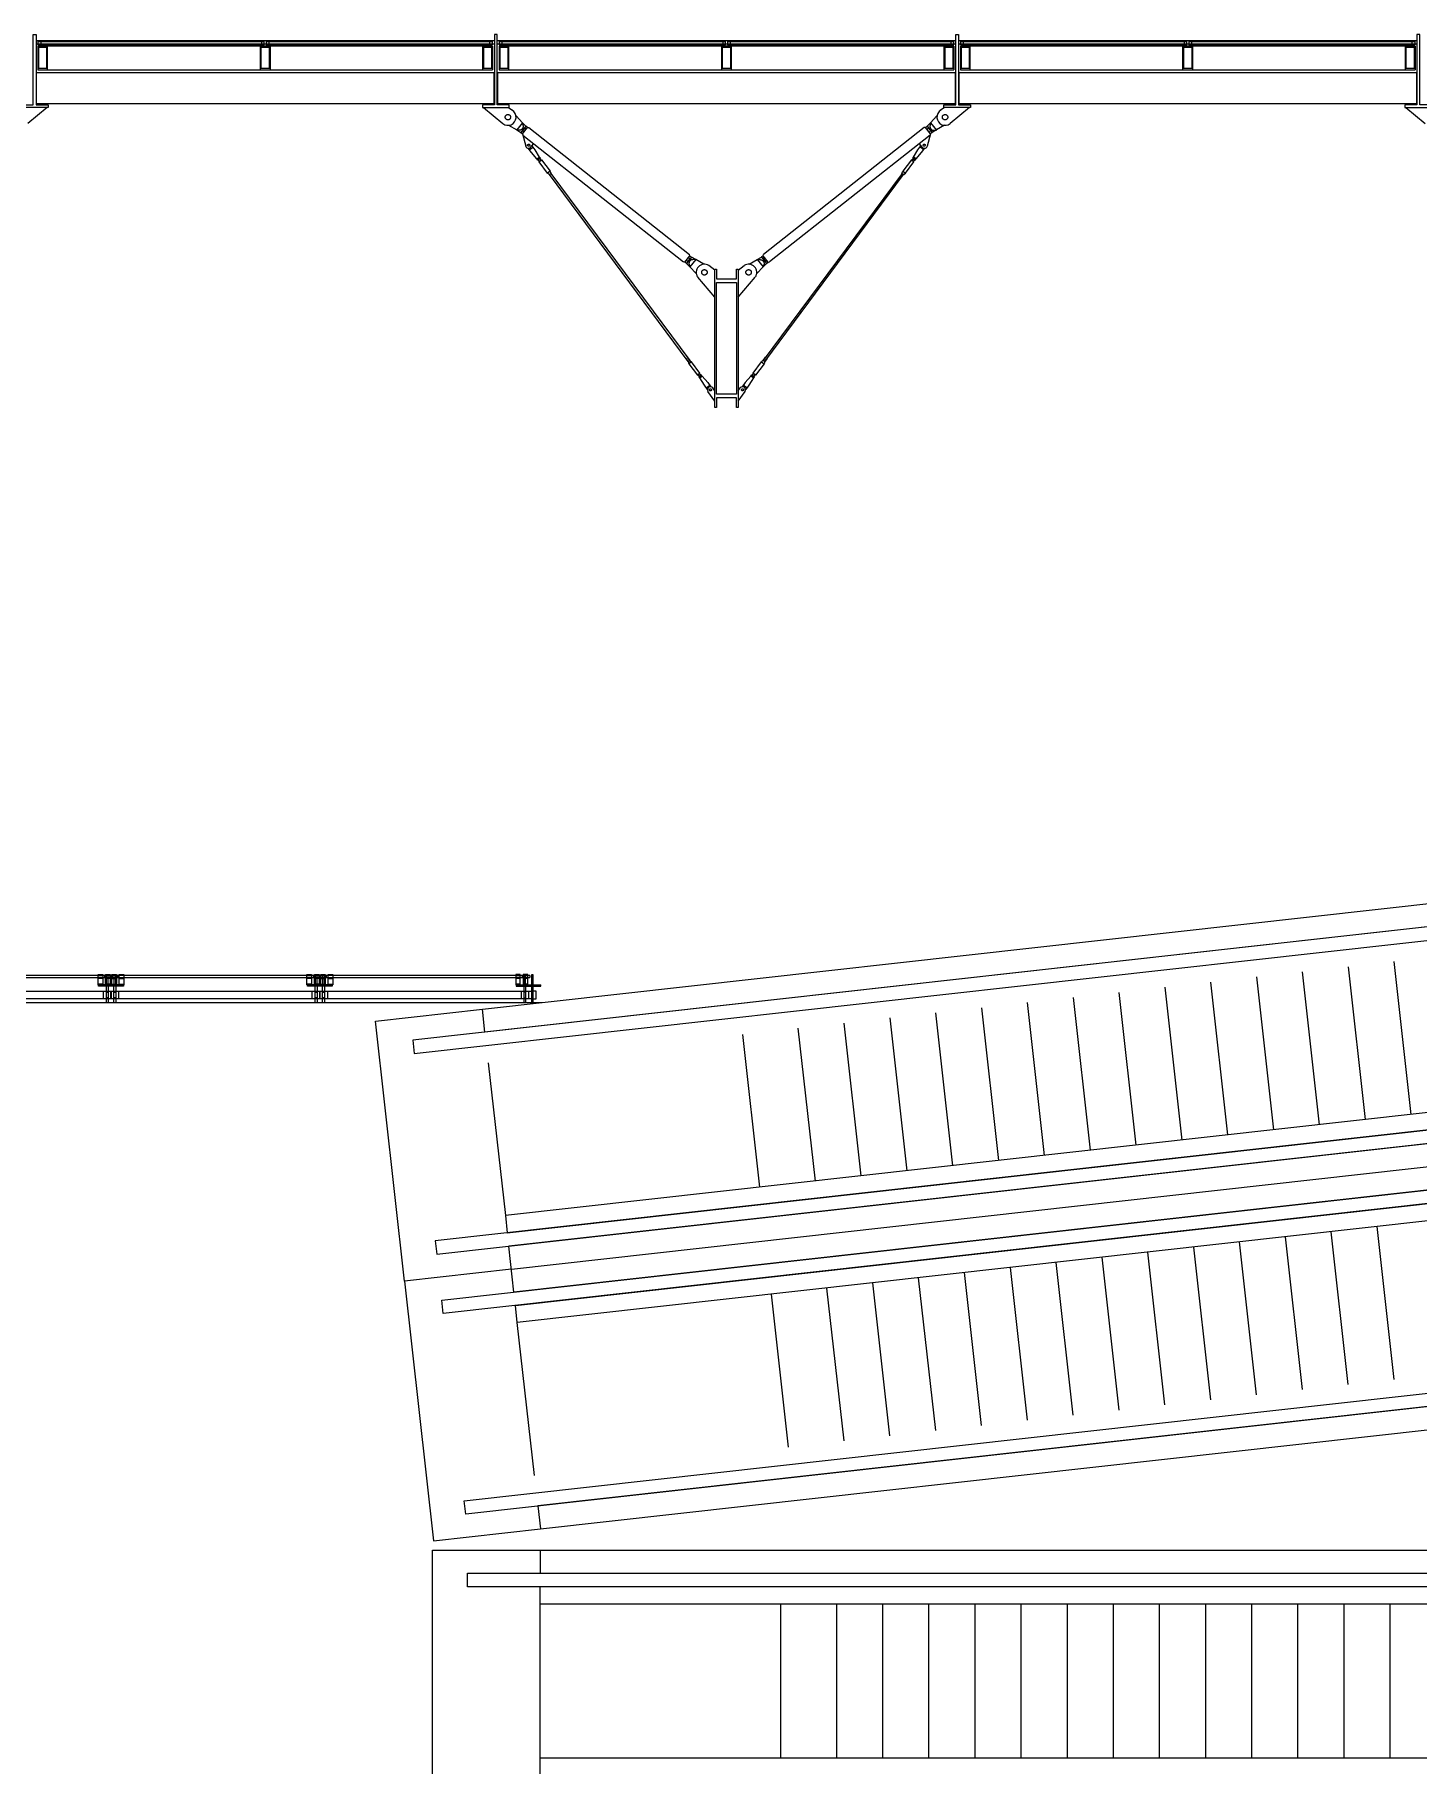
# Model space of a CAD drawing. Header units: inches. Extents: x -3410 to 5259, y -1080 to 3208.
# Drawn here: x -1977.8 to -1617.8, y 2753.6 to 3203.7 of the extents above; entities that cross this region are included whole.
import ezdxf

# ---------------------------------------------------------------- set-up
doc = ezdxf.new("R2010")
doc.units = ezdxf.units.IN
doc.header["$LTSCALE"] = 48
doc.header["$MEASUREMENT"] = 0
doc.layers.add('Venue-Walls and Doors', color=7, linetype='Continuous', lineweight=5)

msp = doc.modelspace()

# ---------------------------------------------------------------- linework, layer by layer
at = {"layer": 'Venue-Walls and Doors', "linetype": 'Continuous'}
for p, q in [((-1858.21, 3202.1), (-1977.46, 3202.1)), ((-1977.46, 3201.35), (-1858.21, 3201.35)), ((-1918.08, 3201.85), (-1976.96, 3201.85)), ((-1976.24, 3201.85), (-1976.24, 3201.35)), ((-1918.8, 3201.85), (-1918.8, 3201.35)), ((-1858.7, 3201.85), (-1917.58, 3201.85)), ((-1916.87, 3201.85), (-1916.87, 3201.35)), ((-1859.42, 3201.35), (-1859.42, 3201.85)), ((-1738.21, 3202.1), (-1857.46, 3202.1)), ((-1857.46, 3201.35), (-1738.21, 3201.35)), ((-1798.08, 3201.85), (-1856.96, 3201.85)), ((-1856.24, 3201.85), (-1856.24, 3201.35)), ((-1798.8, 3201.85), (-1798.8, 3201.35)), ((-1738.7, 3201.85), (-1797.58, 3201.85)), ((-1796.87, 3201.85), (-1796.87, 3201.35)), ((-1739.42, 3201.35), (-1739.42, 3201.85)), ((-1618.21, 3202.1), (-1737.46, 3202.1)), ((-1737.46, 3201.35), (-1618.21, 3201.35)), ((-1678.08, 3201.85), (-1736.96, 3201.85)), ((-1736.24, 3201.85), (-1736.24, 3201.35)), ((-1678.8, 3201.85), (-1678.8, 3201.35)), ((-1618.7, 3201.85), (-1677.58, 3201.85)), ((-1676.87, 3201.85), (-1676.87, 3201.35)), ((-1619.42, 3201.35), (-1619.42, 3201.85)), ((-1858.7, 3200.72), (-1976.96, 3200.72)), ((-1974.46, 3194.6), (-1974.46, 3200.72)), ((-1919.08, 3194.6), (-1919.08, 3200.72)), ((-1916.58, 3200.72), (-1916.58, 3194.6)), ((-1861.2, 3194.6), (-1861.2, 3200.72)), ((-1858.7, 3200.72), (-1858.7, 3194.6)), ((-1738.7, 3200.72), (-1856.96, 3200.72)), ((-1854.46, 3194.6), (-1854.46, 3200.72)), ((-1799.08, 3194.6), (-1799.08, 3200.72)), ((-1796.58, 3200.72), (-1796.58, 3194.6)), ((-1741.2, 3194.6), (-1741.2, 3200.72)), ((-1738.7, 3200.72), (-1738.7, 3194.6)), ((-1618.7, 3200.72), (-1736.96, 3200.72)), ((-1734.46, 3194.6), (-1734.46, 3200.72)), ((-1679.08, 3194.6), (-1679.08, 3200.72)), ((-1676.58, 3200.72), (-1676.58, 3194.6)), ((-1621.2, 3194.6), (-1621.2, 3200.72)), ((-1618.7, 3200.72), (-1618.7, 3194.6)), ((-1974.58, 3184.75), (-1979.63, 3180.62)), ((-1861.08, 3184.75), (-1856.04, 3180.62)), ((-1854.58, 3184.75), (-1853.45, 3184)), ((-1741.08, 3184.75), (-1742.21, 3184)), ((-1734.58, 3184.75), (-1739.63, 3180.62)), ((-1621.08, 3184.75), (-1616.04, 3180.62)), ((-1854.52, 3180.15), (-1852.42, 3178.94)), ((-1852.59, 3182.59), (-1850.93, 3180.83)), ((-1850.93, 3180.83), (-1852.43, 3178.93)), ((-1852.42, 3178.94), (-1851.34, 3178.32)), ((-1850.07, 3179.92), (-1851.34, 3178.32)), ((-1850.93, 3180.83), (-1850.07, 3179.92)), ((-1850.34, 3179.43), (-1850.93, 3178.69)), ((-1850.93, 3178.69), (-1850.57, 3178.41)), ((-1850.91, 3177.97), (-1849.64, 3179.58)), ((-1850.57, 3178.41), (-1849.98, 3179.15)), ((-1849.98, 3179.15), (-1850.34, 3179.43)), ((-1849.64, 3179.58), (-1850.07, 3179.92)), ((-1849.64, 3179.58), (-1849.24, 3179.55)), ((-1849.24, 3179.55), (-1807.49, 3146.59)), ((-1746.43, 3179.55), (-1788.17, 3146.59)), ((-1746.02, 3179.58), (-1746.43, 3179.55)), ((-1746.02, 3179.58), (-1745.59, 3179.92)), ((-1744.75, 3177.97), (-1746.02, 3179.58)), ((-1745.68, 3179.15), (-1745.32, 3179.43)), ((-1745.09, 3178.41), (-1745.68, 3179.15)), ((-1744.73, 3180.83), (-1745.59, 3179.92)), ((-1745.59, 3179.92), (-1744.32, 3178.32)), ((-1745.32, 3179.43), (-1744.74, 3178.69)), ((-1744.74, 3178.69), (-1745.09, 3178.41)), ((-1743.07, 3182.59), (-1744.73, 3180.83)), ((-1744.73, 3180.83), (-1743.23, 3178.93)), ((-1743.24, 3178.94), (-1744.32, 3178.32)), ((-1741.14, 3180.15), (-1743.24, 3178.94)), ((-1851.34, 3178.32), (-1850.91, 3177.97)), ((-1850.91, 3177.98), (-1850.79, 3177.59)), ((-1850.91, 3177.97), (-1850.04, 3174.72)), ((-1850.79, 3177.59), (-1809.03, 3144.62)), ((-1848.59, 3173.05), (-1849.45, 3174.21)), ((-1849.13, 3173.77), (-1848.17, 3174.48)), ((-1848.81, 3174.35), (-1848.03, 3175.31)), ((-1847.63, 3173.76), (-1848.42, 3174.82)), ((-1744.87, 3177.59), (-1786.63, 3144.62)), ((-1748.03, 3173.76), (-1747.24, 3174.82)), ((-1746.85, 3174.35), (-1747.63, 3175.31)), ((-1746.53, 3173.77), (-1747.49, 3174.48)), ((-1747.07, 3173.05), (-1746.21, 3174.21)), ((-1744.75, 3177.97), (-1745.62, 3174.72)), ((-1744.75, 3177.98), (-1744.87, 3177.59)), ((-1744.32, 3178.32), (-1744.75, 3177.97)), ((-1847.14, 3171.4), (-1848.59, 3173.05)), ((-1846.47, 3171.9), (-1847.63, 3173.76)), ((-1846.92, 3171.48), (-1846.44, 3171.47)), ((-1846.82, 3171.19), (-1846.36, 3171.53)), ((-1846.48, 3170.73), (-1846.82, 3171.19)), ((-1846.74, 3171.24), (-1846.61, 3171.71)), ((-1846.58, 3170.65), (-1845.92, 3171.15)), ((-1844.39, 3167.69), (-1846.58, 3170.65)), ((-1846.02, 3171.07), (-1846.48, 3170.73)), ((-1846.36, 3171.53), (-1846.02, 3171.07)), ((-1845.92, 3171.15), (-1843.72, 3168.19)), ((-1749.74, 3171.15), (-1751.94, 3168.19)), ((-1751.27, 3167.69), (-1749.08, 3170.65)), ((-1749.08, 3170.65), (-1749.74, 3171.15)), ((-1749.3, 3171.53), (-1749.64, 3171.07)), ((-1749.64, 3171.07), (-1749.18, 3170.73)), ((-1748.84, 3171.19), (-1749.3, 3171.53)), ((-1748.74, 3171.48), (-1749.22, 3171.47)), ((-1749.19, 3171.9), (-1748.03, 3173.76)), ((-1749.18, 3170.73), (-1748.84, 3171.19)), ((-1748.92, 3171.24), (-1749.05, 3171.71)), ((-1748.52, 3171.4), (-1747.07, 3173.05)), ((-1843.72, 3168.19), (-1844.39, 3167.69)), ((-1843.94, 3167.32), (-1844.39, 3167.69)), ((-1843.94, 3167.32), (-1843.48, 3167.66)), ((-1807.8, 3118.7), (-1843.91, 3167.34)), ((-1843.48, 3167.66), (-1843.72, 3168.19)), ((-1843.51, 3167.64), (-1807.4, 3119)), ((-1752.15, 3167.64), (-1788.26, 3119)), ((-1787.86, 3118.7), (-1751.75, 3167.34)), ((-1752.18, 3167.66), (-1751.94, 3168.19)), ((-1751.72, 3167.32), (-1752.18, 3167.66)), ((-1751.94, 3168.19), (-1751.27, 3167.69)), ((-1751.72, 3167.32), (-1751.27, 3167.69)), ((-1808.63, 3144.59), (-1809.04, 3144.62)), ((-1808.63, 3144.59), (-1807.37, 3146.2)), ((-1808.2, 3144.25), (-1808.63, 3144.59)), ((-1808.29, 3145.02), (-1807.71, 3145.76)), ((-1807.93, 3144.74), (-1808.29, 3145.02)), ((-1806.93, 3145.86), (-1808.2, 3144.25)), ((-1807.34, 3143.34), (-1808.2, 3144.25)), ((-1807.35, 3145.48), (-1807.93, 3144.74)), ((-1807.71, 3145.76), (-1807.35, 3145.48)), ((-1807.37, 3146.2), (-1807.49, 3146.59)), ((-1807.37, 3146.2), (-1806.93, 3145.86)), ((-1805.85, 3145.23), (-1807.35, 3143.33)), ((-1805.68, 3141.58), (-1807.34, 3143.34)), ((-1805.85, 3145.23), (-1806.93, 3145.86)), ((-1803.75, 3144.03), (-1805.85, 3145.23)), ((-1800.83, 3142.49), (-1802.46, 3143.71)), ((-1794.83, 3142.49), (-1793.21, 3143.71)), ((-1791.91, 3144.03), (-1789.81, 3145.23)), ((-1789.98, 3141.58), (-1788.32, 3143.34)), ((-1789.81, 3145.23), (-1788.73, 3145.86)), ((-1789.81, 3145.23), (-1788.31, 3143.33)), ((-1788.3, 3146.2), (-1788.73, 3145.86)), ((-1788.73, 3145.86), (-1787.46, 3144.25)), ((-1788.32, 3143.34), (-1787.46, 3144.25)), ((-1787.95, 3145.76), (-1788.31, 3145.48)), ((-1788.31, 3145.48), (-1787.73, 3144.74)), ((-1787.03, 3144.59), (-1788.3, 3146.2)), ((-1788.29, 3146.2), (-1788.17, 3146.59)), ((-1787.37, 3145.02), (-1787.95, 3145.76)), ((-1787.73, 3144.74), (-1787.37, 3145.02)), ((-1787.46, 3144.25), (-1787.03, 3144.59)), ((-1787.03, 3144.59), (-1786.63, 3144.62)), ((-1800.83, 3135.49), (-1805.33, 3140.7)), ((-1794.83, 3135.49), (-1790.33, 3140.7)), ((-1807.4, 3119), (-1808, 3119.81)), ((-1788.26, 3119), (-1787.66, 3119.81)), ((-1808.4, 3119.51), (-1807.8, 3118.7)), ((-1807.83, 3118.68), (-1807.37, 3119.02)), ((-1807.83, 3118.68), (-1807.59, 3118.15)), ((-1807.37, 3119.02), (-1806.92, 3118.64)), ((-1788.29, 3119.02), (-1788.74, 3118.64)), ((-1787.84, 3118.68), (-1788.29, 3119.02)), ((-1787.84, 3118.68), (-1788.07, 3118.15)), ((-1787.26, 3119.51), (-1787.86, 3118.7)), ((-1804.88, 3114.86), (-1804.39, 3114.85)), ((-1804.84, 3114.44), (-1803.68, 3112.58)), ((-1804.7, 3114.63), (-1804.57, 3115.09)), ((-1804.17, 3114.93), (-1802.72, 3113.29)), ((-1803.68, 3112.58), (-1802.82, 3111.42)), ((-1803.15, 3111.85), (-1802.19, 3112.57)), ((-1802.72, 3113.29), (-1801.87, 3112.14)), ((-1800.83, 3108.4), (-1802.72, 3110.94)), ((-1800.83, 3111.09), (-1801.42, 3111.87)), ((-1794.83, 3111.09), (-1794.24, 3111.87)), ((-1794.83, 3108.4), (-1792.94, 3110.94)), ((-1792.94, 3113.29), (-1793.79, 3112.14)), ((-1792.52, 3111.85), (-1793.47, 3112.57)), ((-1791.49, 3114.93), (-1792.94, 3113.29)), ((-1791.98, 3112.58), (-1792.84, 3111.42)), ((-1790.82, 3114.44), (-1791.98, 3112.58)), ((-1790.78, 3114.86), (-1791.27, 3114.85)), ((-1790.96, 3114.63), (-1791.09, 3115.09)), ((-1065.25, 2976.75), (-1854.47, 2888.61)), ((-1853.8, 2882.65), (-1064.58, 2970.79)), ((-1624.2, 2962.63), (-1619.76, 2922.87)), ((-1849.03, 2959.02), (-2012.57, 2959.02)), ((-2012.57, 2958.52), (-1849.03, 2958.52)), ((-1960.11, 2959.08), (-1961.3, 2959.08)), ((-1960.11, 2958.46), (-1961.3, 2958.46)), ((-1960.11, 2958.27), (-1961.3, 2958.27)), ((-1959.61, 2959.02), (-1959.61, 2958.52)), ((-1958.17, 2959.08), (-1959.36, 2959.08)), ((-1958.17, 2958.46), (-1959.36, 2958.46)), ((-1958.17, 2958.27), (-1959.36, 2958.27)), ((-1959.11, 2956.58), (-1959.11, 2959.21)), ((-1959.11, 2959.21), (-1958.74, 2959.21)), ((-1958.74, 2959.21), (-1958.74, 2956.58)), ((-1958.24, 2959.02), (-1958.24, 2958.52)), ((-1957.74, 2959.08), (-1956.55, 2959.08)), ((-1957.74, 2958.46), (-1956.55, 2958.46)), ((-1957.74, 2958.27), (-1956.55, 2958.27)), ((-1957.67, 2959.02), (-1957.67, 2958.52)), ((-1957.17, 2956.58), (-1957.17, 2959.21)), ((-1957.17, 2959.21), (-1956.8, 2959.21)), ((-1956.8, 2959.21), (-1956.8, 2956.58)), ((-1956.3, 2959.02), (-1956.3, 2958.52)), ((-1955.8, 2959.08), (-1954.61, 2959.08)), ((-1955.8, 2958.46), (-1954.61, 2958.46)), ((-1955.8, 2958.27), (-1954.61, 2958.27)), ((-1905.78, 2959.08), (-1906.97, 2959.08)), ((-1905.78, 2958.46), (-1906.97, 2958.46)), ((-1905.78, 2958.27), (-1906.97, 2958.27)), ((-1905.28, 2959.02), (-1905.28, 2958.52)), ((-1903.84, 2959.08), (-1905.02, 2959.08)), ((-1903.84, 2958.46), (-1905.02, 2958.46)), ((-1903.84, 2958.27), (-1905.02, 2958.27)), ((-1904.78, 2956.58), (-1904.78, 2959.21)), ((-1904.78, 2959.21), (-1904.4, 2959.21)), ((-1904.4, 2959.21), (-1904.4, 2956.58)), ((-1903.9, 2959.02), (-1903.9, 2958.52)), ((-1903.4, 2959.08), (-1902.22, 2959.08)), ((-1903.4, 2958.46), (-1902.22, 2958.46)), ((-1903.4, 2958.27), (-1902.22, 2958.27)), ((-1903.34, 2959.02), (-1903.34, 2958.52)), ((-1902.84, 2956.58), (-1902.84, 2959.21)), ((-1902.84, 2959.21), (-1902.46, 2959.21)), ((-1902.46, 2959.21), (-1902.46, 2956.58)), ((-1901.96, 2959.02), (-1901.96, 2958.52)), ((-1901.46, 2959.08), (-1900.27, 2959.08)), ((-1901.46, 2958.46), (-1900.27, 2958.46)), ((-1901.46, 2958.27), (-1900.27, 2958.27)), ((-1851.47, 2959.08), (-1852.66, 2959.08)), ((-1851.47, 2958.46), (-1852.66, 2958.46)), ((-1851.47, 2958.27), (-1852.66, 2958.27)), ((-1850.97, 2959.02), (-1850.97, 2958.52)), ((-1849.53, 2959.08), (-1850.72, 2959.08)), ((-1849.53, 2958.46), (-1850.72, 2958.46)), ((-1849.53, 2958.27), (-1850.72, 2958.27)), ((-1850.47, 2959.21), (-1850.47, 2956.58)), ((-1850.1, 2959.21), (-1850.47, 2959.21)), ((-1850.1, 2956.58), (-1850.1, 2959.21)), ((-1849.03, 2959.02), (-1849.03, 2958.52)), ((-1848.53, 2959.21), (-1848.53, 2956.58)), ((-1848.16, 2959.21), (-1848.53, 2959.21)), ((-1848.16, 2956.58), (-1848.16, 2959.21)), ((-1659.98, 2958.63), (-1655.54, 2918.88)), ((-1648.05, 2959.96), (-1643.61, 2920.21)), ((-1636.12, 2961.29), (-1631.68, 2921.54)), ((-2013.01, 2954.96), (-1848.59, 2954.96)), ((-1960.11, 2956.77), (-1961.3, 2956.77)), ((-1961.17, 2956.21), (-1961.17, 2956.58)), ((-1954.73, 2956.21), (-1961.17, 2956.21)), ((-1959.92, 2952.96), (-1959.92, 2954.96)), ((-1958.17, 2956.77), (-1959.36, 2956.77)), ((-1959.23, 2956.21), (-1959.23, 2956.58)), ((-1959.17, 2951.96), (-1959.17, 2956.21)), ((-1959.17, 2954.71), (-1958.67, 2954.71)), ((-1958.67, 2956.21), (-1958.67, 2951.96)), ((-1957.98, 2952.96), (-1957.98, 2954.96)), ((-1957.92, 2954.96), (-1957.92, 2952.96)), ((-1957.74, 2956.77), (-1956.55, 2956.77)), ((-1957.23, 2951.96), (-1957.23, 2956.21)), ((-1957.23, 2954.71), (-1956.73, 2954.71)), ((-1956.73, 2956.21), (-1956.73, 2951.96)), ((-1956.67, 2956.58), (-1956.67, 2956.21)), ((-1955.98, 2954.96), (-1955.98, 2952.96)), ((-1955.8, 2956.77), (-1954.61, 2956.77)), ((-1954.73, 2956.58), (-1954.73, 2956.21)), ((-1905.78, 2956.77), (-1906.97, 2956.77)), ((-1906.84, 2956.21), (-1906.84, 2956.58)), ((-1900.4, 2956.21), (-1906.84, 2956.21)), ((-1905.59, 2952.96), (-1905.59, 2954.96)), ((-1903.84, 2956.77), (-1905.02, 2956.77)), ((-1904.9, 2956.21), (-1904.9, 2956.58)), ((-1904.84, 2951.96), (-1904.84, 2956.21)), ((-1904.84, 2954.71), (-1904.34, 2954.71)), ((-1904.34, 2956.21), (-1904.34, 2951.96)), ((-1903.65, 2952.96), (-1903.65, 2954.96)), ((-1903.59, 2954.96), (-1903.59, 2952.96)), ((-1903.4, 2956.77), (-1902.22, 2956.77)), ((-1902.9, 2951.96), (-1902.9, 2956.21)), ((-1902.9, 2954.71), (-1902.4, 2954.71)), ((-1902.4, 2956.21), (-1902.4, 2951.96)), ((-1902.34, 2956.58), (-1902.34, 2956.21)), ((-1901.65, 2954.96), (-1901.65, 2952.96)), ((-1901.46, 2956.77), (-1900.27, 2956.77)), ((-1900.4, 2956.58), (-1900.4, 2956.21)), ((-1851.47, 2956.77), (-1852.66, 2956.77)), ((-1852.54, 2956.58), (-1852.54, 2956.21)), ((-1852.54, 2956.21), (-1846.09, 2956.21)), ((-1851.29, 2954.96), (-1851.29, 2952.96)), ((-1849.53, 2956.77), (-1850.72, 2956.77)), ((-1850.59, 2956.58), (-1850.59, 2956.21)), ((-1850.54, 2956.21), (-1850.54, 2951.96)), ((-1850.04, 2954.71), (-1850.54, 2954.71)), ((-1850.04, 2951.96), (-1850.04, 2956.21)), ((-1849.34, 2954.96), (-1849.34, 2952.96)), ((-1849.29, 2952.96), (-1849.29, 2954.96)), ((-1848.59, 2956.21), (-1848.59, 2951.96)), ((-1848.09, 2954.71), (-1848.59, 2954.71)), ((-1848.09, 2951.96), (-1848.09, 2956.21)), ((-1847.34, 2954.96), (-1848.09, 2954.96)), ((-1848.04, 2956.21), (-1848.04, 2956.58)), ((-1847.34, 2952.96), (-1847.34, 2954.96)), ((-1846.09, 2956.21), (-1846.09, 2956.58)), ((-1707.68, 2953.3), (-1703.24, 2913.55)), ((-1695.75, 2954.63), (-1691.31, 2914.88)), ((-1683.83, 2955.97), (-1679.39, 2916.21)), ((-1671.9, 2957.3), (-1667.46, 2917.54)), ((-2013.83, 2951.96), (-1845.83, 2951.96)), ((-1848.59, 2952.96), (-2013.01, 2952.96)), ((-1958.67, 2953.21), (-1959.17, 2953.21)), ((-1956.73, 2953.21), (-1957.23, 2953.21)), ((-1904.34, 2953.21), (-1904.84, 2953.21)), ((-1902.4, 2953.21), (-1902.9, 2953.21)), ((-1850.54, 2953.21), (-1850.04, 2953.21)), ((-1848.59, 2953.21), (-1848.09, 2953.21)), ((-1848.09, 2952.96), (-1847.34, 2952.96)), ((-1743.46, 2949.31), (-1739.02, 2909.55)), ((-1731.53, 2950.64), (-1727.09, 2910.89)), ((-1719.61, 2951.97), (-1715.17, 2912.22)), ((-1779.23, 2945.31), (-1774.8, 2905.56)), ((-1767.31, 2946.64), (-1762.87, 2906.89)), ((-1755.38, 2947.97), (-1750.94, 2908.22)), ((-1793.71, 2943.69), (-1789.27, 2903.94)), ((-1859.8, 2936.31), (-1855.36, 2896.56)), ((-1647.99, 2851.3), (-1652.43, 2891.05)), ((-1636.06, 2852.63), (-1640.5, 2892.38)), ((-1624.14, 2853.96), (-1628.58, 2893.71)), ((-1695.69, 2845.97), (-1700.13, 2885.72)), ((-1683.77, 2847.3), (-1688.21, 2887.05)), ((-1671.84, 2848.63), (-1676.28, 2888.39)), ((-1659.91, 2849.96), (-1664.35, 2889.72)), ((-1731.47, 2841.97), (-1735.91, 2881.73)), ((-1719.54, 2843.31), (-1723.98, 2883.06)), ((-1707.62, 2844.64), (-1712.06, 2884.39)), ((-1767.25, 2837.98), (-1771.69, 2877.73)), ((-1755.32, 2839.31), (-1759.76, 2879.06)), ((-1743.4, 2840.64), (-1747.84, 2880.39)), ((-1781.72, 2836.36), (-1786.16, 2876.11)), ((-1847.81, 2828.98), (-1852.25, 2868.73)), ((-1874.31, 2809.54), (-1252.81, 2809.54)), ((-1846.31, 2809.54), (-1846.31, 2803.54)), ((-1846.31, 2751.04), (-1846.31, 2800.04)), ((-1846.31, 2795.54), (-1280.81, 2795.54)), ((-1783.81, 2795.54), (-1783.81, 2755.54)), ((-1769.24, 2795.54), (-1769.24, 2755.54)), ((-1757.24, 2795.54), (-1757.24, 2755.54)), ((-1745.24, 2795.54), (-1745.24, 2755.54)), ((-1733.24, 2795.54), (-1733.24, 2755.54)), ((-1721.24, 2795.54), (-1721.24, 2755.54)), ((-1709.24, 2795.54), (-1709.24, 2755.54)), ((-1697.24, 2795.54), (-1697.24, 2755.54)), ((-1685.24, 2795.54), (-1685.24, 2755.54)), ((-1673.24, 2795.54), (-1673.24, 2755.54)), ((-1661.24, 2795.54), (-1661.24, 2755.54)), ((-1649.24, 2795.54), (-1649.24, 2755.54)), ((-1637.24, 2795.54), (-1637.24, 2755.54)), ((-1625.24, 2795.54), (-1625.24, 2755.54)), ((-1846.31, 2755.54), (-1280.81, 2755.54))]:
    msp.add_line(p, q, dxfattribs=at)
at = {"layer": 'Venue-Walls and Doors', "linetype": 'Continuous', "flags": 128}
for points in [[(-1977.46, 3185.5), (-1974.33, 3185.5), (-1974.33, 3184.75), (-1981.33, 3184.75), (-1981.33, 3185.5), (-1978.21, 3185.5), (-1978.21, 3203.75), (-1977.46, 3203.75)], [(-1858.21, 3185.5), (-1861.33, 3185.5), (-1861.33, 3184.75), (-1854.33, 3184.75), (-1854.33, 3185.5), (-1857.46, 3185.5), (-1857.46, 3203.75), (-1858.21, 3203.75)], [(-1737.46, 3185.5), (-1734.33, 3185.5), (-1734.33, 3184.75), (-1741.33, 3184.75), (-1741.33, 3185.5), (-1738.21, 3185.5), (-1738.21, 3203.75), (-1737.46, 3203.75)], [(-1618.21, 3185.5), (-1621.33, 3185.5), (-1621.33, 3184.75), (-1614.33, 3184.75), (-1614.33, 3185.5), (-1617.46, 3185.5), (-1617.46, 3203.75), (-1618.21, 3203.75)], [(-1976.82, 3200.41), (-1976.82, 3195.03), (-1974.65, 3195.03), (-1974.65, 3200.41)], [(-1918.95, 3200.41), (-1918.95, 3195.03), (-1916.72, 3195.03), (-1916.72, 3200.41)], [(-1861.07, 3200.41), (-1861.07, 3195.03), (-1858.84, 3195.03), (-1858.84, 3200.41)], [(-1856.82, 3200.41), (-1856.82, 3195.03), (-1854.65, 3195.03), (-1854.65, 3200.41)], [(-1798.95, 3200.41), (-1798.95, 3195.03), (-1796.72, 3195.03), (-1796.72, 3200.41)], [(-1741.07, 3200.41), (-1741.07, 3195.03), (-1738.84, 3195.03), (-1738.84, 3200.41)], [(-1736.82, 3200.41), (-1736.82, 3195.03), (-1734.65, 3195.03), (-1734.65, 3200.41)], [(-1678.95, 3200.41), (-1678.95, 3195.03), (-1676.72, 3195.03), (-1676.72, 3200.41)], [(-1621.07, 3200.41), (-1621.07, 3195.03), (-1618.84, 3195.03), (-1618.84, 3200.41)], [(-1858.33, 3193.87), (-1858.33, 3185.75), (-1977.33, 3185.75), (-1977.33, 3193.87)], [(-1738.33, 3193.87), (-1738.33, 3185.75), (-1857.33, 3185.75), (-1857.33, 3193.87)], [(-1618.33, 3193.87), (-1618.33, 3185.75), (-1737.33, 3185.75), (-1737.33, 3193.87)], [(-1853.98, 3182.27), (-1853.99, 3182.2), (-1854, 3182.13), (-1854.01, 3182.06), (-1854.04, 3182), (-1854.07, 3181.93), (-1854.1, 3181.87), (-1854.14, 3181.82), (-1854.19, 3181.77), (-1854.24, 3181.72), (-1854.3, 3181.68), (-1854.36, 3181.64), (-1854.42, 3181.61), (-1854.48, 3181.59), (-1854.55, 3181.57), (-1854.62, 3181.56), (-1854.69, 3181.56), (-1854.76, 3181.56), (-1854.83, 3181.57), (-1854.9, 3181.59), (-1854.96, 3181.61), (-1855.02, 3181.64), (-1855.08, 3181.68), (-1855.14, 3181.72), (-1855.19, 3181.77), (-1855.24, 3181.82), (-1855.28, 3181.87), (-1855.31, 3181.93), (-1855.34, 3182), (-1855.37, 3182.06), (-1855.38, 3182.13), (-1855.39, 3182.2), (-1855.4, 3182.27), (-1855.39, 3182.34), (-1855.38, 3182.41), (-1855.37, 3182.47), (-1855.34, 3182.54), (-1855.31, 3182.6), (-1855.28, 3182.66), (-1855.24, 3182.72), (-1855.19, 3182.77), (-1855.14, 3182.81), (-1855.08, 3182.86), (-1855.02, 3182.89), (-1854.96, 3182.92), (-1854.9, 3182.94), (-1854.83, 3182.96), (-1854.76, 3182.97), (-1854.69, 3182.98), (-1854.62, 3182.97), (-1854.55, 3182.96), (-1854.48, 3182.94), (-1854.42, 3182.92), (-1854.36, 3182.89), (-1854.3, 3182.86), (-1854.24, 3182.81), (-1854.19, 3182.77), (-1854.14, 3182.72), (-1854.1, 3182.66), (-1854.07, 3182.6), (-1854.04, 3182.54), (-1854.01, 3182.47), (-1854, 3182.41), (-1853.99, 3182.34)], [(-1740.26, 3182.27), (-1740.27, 3182.2), (-1740.28, 3182.13), (-1740.29, 3182.06), (-1740.32, 3182), (-1740.35, 3181.93), (-1740.38, 3181.87), (-1740.42, 3181.82), (-1740.47, 3181.77), (-1740.52, 3181.72), (-1740.58, 3181.68), (-1740.64, 3181.64), (-1740.7, 3181.61), (-1740.77, 3181.59), (-1740.83, 3181.57), (-1740.9, 3181.56), (-1740.97, 3181.56), (-1741.04, 3181.56), (-1741.11, 3181.57), (-1741.18, 3181.59), (-1741.24, 3181.61), (-1741.3, 3181.64), (-1741.36, 3181.68), (-1741.42, 3181.72), (-1741.47, 3181.77), (-1741.52, 3181.82), (-1741.56, 3181.87), (-1741.6, 3181.93), (-1741.62, 3182), (-1741.65, 3182.06), (-1741.67, 3182.13), (-1741.68, 3182.2), (-1741.68, 3182.27), (-1741.68, 3182.34), (-1741.67, 3182.41), (-1741.65, 3182.47), (-1741.62, 3182.54), (-1741.6, 3182.6), (-1741.56, 3182.66), (-1741.52, 3182.72), (-1741.47, 3182.77), (-1741.42, 3182.81), (-1741.36, 3182.86), (-1741.3, 3182.89), (-1741.24, 3182.92), (-1741.18, 3182.94), (-1741.11, 3182.96), (-1741.04, 3182.97), (-1740.97, 3182.98), (-1740.9, 3182.97), (-1740.83, 3182.96), (-1740.77, 3182.94), (-1740.7, 3182.92), (-1740.64, 3182.89), (-1740.58, 3182.86), (-1740.52, 3182.81), (-1740.47, 3182.77), (-1740.42, 3182.72), (-1740.38, 3182.66), (-1740.35, 3182.6), (-1740.32, 3182.54), (-1740.29, 3182.47), (-1740.28, 3182.41), (-1740.27, 3182.34)], [(-1849.02, 3174.99), (-1849.02, 3174.96), (-1849.02, 3174.94), (-1849.03, 3174.91), (-1849.04, 3174.89), (-1849.05, 3174.86), (-1849.07, 3174.84), (-1849.08, 3174.82), (-1849.1, 3174.8), (-1849.12, 3174.78), (-1849.14, 3174.77), (-1849.16, 3174.75), (-1849.19, 3174.74), (-1849.21, 3174.73), (-1849.24, 3174.72), (-1849.26, 3174.72), (-1849.29, 3174.72), (-1849.32, 3174.72), (-1849.34, 3174.72), (-1849.37, 3174.73), (-1849.39, 3174.74), (-1849.42, 3174.75), (-1849.44, 3174.77), (-1849.46, 3174.78), (-1849.48, 3174.8), (-1849.5, 3174.82), (-1849.52, 3174.84), (-1849.53, 3174.86), (-1849.54, 3174.89), (-1849.55, 3174.91), (-1849.56, 3174.94), (-1849.56, 3174.96), (-1849.56, 3174.99), (-1849.56, 3175.02), (-1849.56, 3175.04), (-1849.55, 3175.07), (-1849.54, 3175.09), (-1849.53, 3175.12), (-1849.52, 3175.14), (-1849.5, 3175.16), (-1849.48, 3175.18), (-1849.46, 3175.2), (-1849.44, 3175.22), (-1849.42, 3175.23), (-1849.39, 3175.24), (-1849.37, 3175.25), (-1849.34, 3175.26), (-1849.32, 3175.26), (-1849.29, 3175.26), (-1849.26, 3175.26), (-1849.24, 3175.26), (-1849.21, 3175.25), (-1849.19, 3175.24), (-1849.16, 3175.23), (-1849.14, 3175.22), (-1849.12, 3175.2), (-1849.1, 3175.18), (-1849.08, 3175.16), (-1849.07, 3175.14), (-1849.05, 3175.12), (-1849.04, 3175.09), (-1849.03, 3175.07), (-1849.02, 3175.04), (-1849.02, 3175.02)], [(-1746.1, 3174.99), (-1746.1, 3174.96), (-1746.11, 3174.94), (-1746.11, 3174.91), (-1746.12, 3174.89), (-1746.13, 3174.86), (-1746.15, 3174.84), (-1746.16, 3174.82), (-1746.18, 3174.8), (-1746.2, 3174.78), (-1746.22, 3174.77), (-1746.24, 3174.75), (-1746.27, 3174.74), (-1746.29, 3174.73), (-1746.32, 3174.73), (-1746.34, 3174.72), (-1746.37, 3174.72), (-1746.4, 3174.72), (-1746.42, 3174.73), (-1746.45, 3174.73), (-1746.47, 3174.74), (-1746.5, 3174.75), (-1746.52, 3174.77), (-1746.54, 3174.78), (-1746.56, 3174.8), (-1746.58, 3174.82), (-1746.6, 3174.84), (-1746.61, 3174.86), (-1746.62, 3174.89), (-1746.63, 3174.91), (-1746.64, 3174.94), (-1746.64, 3174.96), (-1746.64, 3174.99), (-1746.64, 3175.02), (-1746.64, 3175.04), (-1746.63, 3175.07), (-1746.62, 3175.09), (-1746.61, 3175.12), (-1746.6, 3175.14), (-1746.58, 3175.16), (-1746.56, 3175.18), (-1746.54, 3175.2), (-1746.52, 3175.21), (-1746.5, 3175.23), (-1746.47, 3175.24), (-1746.45, 3175.25), (-1746.42, 3175.26), (-1746.4, 3175.26), (-1746.37, 3175.26), (-1746.34, 3175.26), (-1746.32, 3175.26), (-1746.29, 3175.25), (-1746.27, 3175.24), (-1746.24, 3175.23), (-1746.22, 3175.21), (-1746.2, 3175.2), (-1746.18, 3175.18), (-1746.16, 3175.16), (-1746.15, 3175.14), (-1746.13, 3175.12), (-1746.12, 3175.09), (-1746.11, 3175.07), (-1746.11, 3175.04), (-1746.1, 3175.02)], [(-1802.87, 3141.91), (-1802.87, 3141.84), (-1802.88, 3141.77), (-1802.9, 3141.7), (-1802.92, 3141.64), (-1802.95, 3141.57), (-1802.99, 3141.51), (-1803.03, 3141.46), (-1803.08, 3141.41), (-1803.13, 3141.36), (-1803.18, 3141.32), (-1803.24, 3141.28), (-1803.31, 3141.25), (-1803.37, 3141.23), (-1803.44, 3141.21), (-1803.51, 3141.2), (-1803.58, 3141.2), (-1803.65, 3141.2), (-1803.72, 3141.21), (-1803.78, 3141.23), (-1803.85, 3141.25), (-1803.91, 3141.28), (-1803.97, 3141.32), (-1804.03, 3141.36), (-1804.08, 3141.41), (-1804.13, 3141.46), (-1804.17, 3141.51), (-1804.2, 3141.57), (-1804.23, 3141.64), (-1804.26, 3141.7), (-1804.27, 3141.77), (-1804.28, 3141.84), (-1804.29, 3141.91), (-1804.28, 3141.98), (-1804.27, 3142.04), (-1804.26, 3142.11), (-1804.23, 3142.18), (-1804.2, 3142.24), (-1804.17, 3142.3), (-1804.13, 3142.36), (-1804.08, 3142.41), (-1804.03, 3142.45), (-1803.97, 3142.5), (-1803.91, 3142.53), (-1803.85, 3142.56), (-1803.78, 3142.58), (-1803.72, 3142.6), (-1803.65, 3142.61), (-1803.58, 3142.62), (-1803.51, 3142.61), (-1803.44, 3142.6), (-1803.37, 3142.58), (-1803.31, 3142.56), (-1803.24, 3142.53), (-1803.18, 3142.5), (-1803.13, 3142.45), (-1803.08, 3142.41), (-1803.03, 3142.36), (-1802.99, 3142.3), (-1802.95, 3142.24), (-1802.92, 3142.18), (-1802.9, 3142.11), (-1802.88, 3142.04), (-1802.87, 3141.98)], [(-1795.21, 3142.75), (-1794.83, 3142.75), (-1794.83, 3106.75), (-1795.21, 3106.75), (-1795.21, 3109.25), (-1800.46, 3109.25), (-1800.46, 3106.75), (-1800.83, 3106.75), (-1800.83, 3142.75), (-1800.46, 3142.75), (-1800.46, 3140.25), (-1795.21, 3140.25)], [(-1791.37, 3141.91), (-1791.38, 3141.84), (-1791.39, 3141.77), (-1791.4, 3141.7), (-1791.43, 3141.64), (-1791.46, 3141.57), (-1791.49, 3141.51), (-1791.53, 3141.46), (-1791.58, 3141.41), (-1791.63, 3141.36), (-1791.69, 3141.32), (-1791.75, 3141.28), (-1791.81, 3141.25), (-1791.88, 3141.23), (-1791.94, 3141.21), (-1792.01, 3141.2), (-1792.08, 3141.2), (-1792.15, 3141.2), (-1792.22, 3141.21), (-1792.29, 3141.23), (-1792.35, 3141.25), (-1792.42, 3141.28), (-1792.48, 3141.32), (-1792.53, 3141.36), (-1792.58, 3141.41), (-1792.63, 3141.46), (-1792.67, 3141.51), (-1792.71, 3141.57), (-1792.74, 3141.64), (-1792.76, 3141.7), (-1792.78, 3141.77), (-1792.79, 3141.84), (-1792.79, 3141.91), (-1792.79, 3141.98), (-1792.78, 3142.04), (-1792.76, 3142.11), (-1792.74, 3142.18), (-1792.71, 3142.24), (-1792.67, 3142.3), (-1792.63, 3142.36), (-1792.58, 3142.41), (-1792.53, 3142.45), (-1792.48, 3142.5), (-1792.42, 3142.53), (-1792.35, 3142.56), (-1792.29, 3142.58), (-1792.22, 3142.6), (-1792.15, 3142.61), (-1792.08, 3142.62), (-1792.01, 3142.61), (-1791.94, 3142.6), (-1791.88, 3142.58), (-1791.81, 3142.56), (-1791.75, 3142.53), (-1791.69, 3142.5), (-1791.63, 3142.45), (-1791.58, 3142.41), (-1791.53, 3142.36), (-1791.49, 3142.3), (-1791.46, 3142.24), (-1791.43, 3142.18), (-1791.4, 3142.11), (-1791.39, 3142.04), (-1791.38, 3141.98)], [(-1801.75, 3111.34), (-1801.75, 3111.32), (-1801.76, 3111.29), (-1801.76, 3111.27), (-1801.77, 3111.24), (-1801.78, 3111.22), (-1801.8, 3111.19), (-1801.81, 3111.17), (-1801.83, 3111.15), (-1801.85, 3111.13), (-1801.87, 3111.12), (-1801.89, 3111.11), (-1801.92, 3111.09), (-1801.94, 3111.09), (-1801.97, 3111.08), (-1802, 3111.07), (-1802.02, 3111.07), (-1802.05, 3111.07), (-1802.08, 3111.08), (-1802.1, 3111.09), (-1802.13, 3111.09), (-1802.15, 3111.11), (-1802.17, 3111.12), (-1802.19, 3111.13), (-1802.21, 3111.15), (-1802.23, 3111.17), (-1802.25, 3111.19), (-1802.26, 3111.22), (-1802.27, 3111.24), (-1802.28, 3111.27), (-1802.29, 3111.29), (-1802.29, 3111.32), (-1802.29, 3111.34), (-1802.29, 3111.37), (-1802.29, 3111.4), (-1802.28, 3111.42), (-1802.27, 3111.45), (-1802.26, 3111.47), (-1802.25, 3111.49), (-1802.23, 3111.52), (-1802.21, 3111.54), (-1802.19, 3111.55), (-1802.17, 3111.57), (-1802.15, 3111.58), (-1802.13, 3111.59), (-1802.1, 3111.6), (-1802.08, 3111.61), (-1802.05, 3111.61), (-1802.02, 3111.62), (-1802, 3111.61), (-1801.97, 3111.61), (-1801.94, 3111.6), (-1801.92, 3111.59), (-1801.89, 3111.58), (-1801.87, 3111.57), (-1801.85, 3111.55), (-1801.83, 3111.54), (-1801.81, 3111.52), (-1801.8, 3111.49), (-1801.78, 3111.47), (-1801.77, 3111.45), (-1801.76, 3111.42), (-1801.76, 3111.4), (-1801.75, 3111.37)], [(-1793.37, 3111.34), (-1793.37, 3111.32), (-1793.37, 3111.29), (-1793.38, 3111.27), (-1793.39, 3111.24), (-1793.4, 3111.22), (-1793.41, 3111.19), (-1793.43, 3111.17), (-1793.45, 3111.15), (-1793.47, 3111.14), (-1793.49, 3111.12), (-1793.51, 3111.11), (-1793.54, 3111.09), (-1793.56, 3111.09), (-1793.59, 3111.08), (-1793.61, 3111.08), (-1793.64, 3111.07), (-1793.67, 3111.08), (-1793.69, 3111.08), (-1793.72, 3111.09), (-1793.74, 3111.09), (-1793.77, 3111.11), (-1793.79, 3111.12), (-1793.81, 3111.14), (-1793.83, 3111.15), (-1793.85, 3111.17), (-1793.86, 3111.19), (-1793.88, 3111.22), (-1793.89, 3111.24), (-1793.9, 3111.27), (-1793.9, 3111.29), (-1793.91, 3111.32), (-1793.91, 3111.34), (-1793.91, 3111.37), (-1793.9, 3111.4), (-1793.9, 3111.42), (-1793.89, 3111.45), (-1793.88, 3111.47), (-1793.86, 3111.49), (-1793.85, 3111.52), (-1793.83, 3111.54), (-1793.81, 3111.55), (-1793.79, 3111.57), (-1793.77, 3111.58), (-1793.74, 3111.59), (-1793.72, 3111.6), (-1793.69, 3111.61), (-1793.67, 3111.61), (-1793.64, 3111.61), (-1793.61, 3111.61), (-1793.59, 3111.61), (-1793.56, 3111.6), (-1793.54, 3111.59), (-1793.51, 3111.58), (-1793.49, 3111.57), (-1793.47, 3111.55), (-1793.45, 3111.54), (-1793.43, 3111.52), (-1793.41, 3111.49), (-1793.4, 3111.47), (-1793.39, 3111.45), (-1793.38, 3111.42), (-1793.37, 3111.4), (-1793.37, 3111.37)], [(-1879.05, 2938.69), (-1052.32, 3031.02), (-1052.71, 3034.5), (-1879.44, 2942.17)], [(-1861.35, 2950.23), (-1072.13, 3038.37), (-1071.47, 3032.41), (-1860.68, 2944.26)], [(-1873.23, 2886.51), (-1046.49, 2978.85), (-1046.88, 2982.33), (-1873.62, 2889.99)], [(-1854.86, 2892.09), (-1065.64, 2980.23), (-1066.14, 2984.7), (-1855.36, 2896.56)], [(-1871.9, 2874.59), (-1045.16, 2966.92), (-1044.77, 2963.44), (-1871.51, 2871.11)], [(-1852.75, 2873.21), (-1063.53, 2961.35), (-1063.03, 2956.88), (-1852.25, 2868.73)], [(-1866.07, 2822.41), (-1039.33, 2914.75), (-1038.94, 2911.27), (-1865.68, 2818.93)], [(-1846.26, 2815.07), (-1057.04, 2903.21), (-1057.7, 2909.17), (-1846.92, 2821.03)], [(-1261.93, 2800.04), (-1865.18, 2800.04), (-1865.18, 2803.54), (-1261.93, 2803.54)]]:
    msp.add_lwpolyline(points, close=True, dxfattribs=at)
for points in [[(-1976.96, 3202.1), (-1976.96, 3201.1), (-1918.08, 3201.1), (-1918.08, 3202.1)], [(-1917.58, 3202.1), (-1917.58, 3201.1), (-1858.7, 3201.1), (-1858.7, 3202.1)], [(-1856.96, 3202.1), (-1856.96, 3201.1), (-1798.08, 3201.1), (-1798.08, 3202.1)], [(-1797.58, 3202.1), (-1797.58, 3201.1), (-1738.7, 3201.1), (-1738.7, 3202.1)], [(-1736.96, 3202.1), (-1736.96, 3201.1), (-1678.08, 3201.1), (-1678.08, 3202.1)], [(-1677.58, 3202.1), (-1677.58, 3201.1), (-1618.7, 3201.1), (-1618.7, 3202.1)], [(-1976.96, 3200.72), (-1976.96, 3194.6), (-1858.7, 3194.6)], [(-1856.96, 3200.72), (-1856.96, 3194.6), (-1738.7, 3194.6)], [(-1736.96, 3200.72), (-1736.96, 3194.6), (-1618.7, 3194.6)], [(-1846.92, 3171.11), (-1847.14, 3171.4), (-1846.47, 3171.89), (-1846.26, 3171.6), (-1846.92, 3171.11)], [(-1846.74, 3171.24), (-1846.92, 3171.48), (-1846.61, 3171.71), (-1846.44, 3171.47), (-1846.74, 3171.24)], [(-1748.74, 3171.11), (-1748.52, 3171.4), (-1749.19, 3171.89), (-1749.4, 3171.6), (-1748.74, 3171.11)], [(-1748.92, 3171.24), (-1748.74, 3171.48), (-1749.05, 3171.71), (-1749.22, 3171.47), (-1748.92, 3171.24)], [(-1795.21, 3139.25), (-1795.21, 3110.25), (-1800.46, 3110.25), (-1800.46, 3139.25), (-1795.21, 3139.25)], [(-1807.59, 3118.15), (-1805.4, 3115.19), (-1804.73, 3115.68), (-1806.92, 3118.64), (-1807.59, 3118.15)], [(-1805.29, 3115.27), (-1804.95, 3114.81), (-1804.49, 3115.15), (-1804.83, 3115.61), (-1805.29, 3115.27)], [(-1790.37, 3115.27), (-1790.71, 3114.81), (-1791.17, 3115.15), (-1790.83, 3115.61), (-1790.37, 3115.27)], [(-1788.07, 3118.15), (-1790.26, 3115.19), (-1790.93, 3115.68), (-1788.74, 3118.64), (-1788.07, 3118.15)], [(-1805.06, 3114.73), (-1804.84, 3114.44), (-1804.17, 3114.94), (-1804.39, 3115.23), (-1805.06, 3114.73)], [(-1804.88, 3114.86), (-1804.7, 3114.63), (-1804.39, 3114.85), (-1804.57, 3115.09), (-1804.88, 3114.86)], [(-1790.6, 3114.73), (-1790.82, 3114.44), (-1791.49, 3114.94), (-1791.27, 3115.23), (-1790.6, 3114.73)], [(-1790.78, 3114.86), (-1790.96, 3114.63), (-1791.27, 3114.85), (-1791.09, 3115.09), (-1790.78, 3114.86)], [(-1065.25, 2976.75), (-1063.92, 2964.83), (-1853.14, 2876.68), (-1854.47, 2888.61)], [(-1954.61, 2956.58), (-1961.3, 2956.58), (-1961.3, 2959.27), (-1960.11, 2959.27), (-1960.11, 2956.58)], [(-1959.36, 2956.58), (-1959.36, 2959.27), (-1958.17, 2959.27), (-1958.17, 2956.58)], [(-1957.74, 2956.58), (-1957.74, 2959.27), (-1956.55, 2959.27), (-1956.55, 2956.58)], [(-1955.8, 2956.58), (-1955.8, 2959.27), (-1954.61, 2959.27), (-1954.61, 2956.58)], [(-1900.27, 2956.58), (-1906.97, 2956.58), (-1906.97, 2959.27), (-1905.78, 2959.27), (-1905.78, 2956.58)], [(-1905.02, 2956.58), (-1905.02, 2959.27), (-1903.84, 2959.27), (-1903.84, 2956.58)], [(-1903.4, 2956.58), (-1903.4, 2959.27), (-1902.22, 2959.27), (-1902.22, 2956.58)], [(-1901.46, 2956.58), (-1901.46, 2959.27), (-1900.27, 2959.27), (-1900.27, 2956.58)], [(-1851.47, 2956.58), (-1851.47, 2959.27), (-1852.66, 2959.27), (-1852.66, 2956.58), (-1846.09, 2956.58)], [(-1849.53, 2956.58), (-1849.53, 2959.27), (-1850.72, 2959.27), (-1850.72, 2956.58)], [(-1853.8, 2882.65), (-1881.63, 2879.54), (-1889.18, 2947.12), (-1861.35, 2950.23)], [(-1881.63, 2879.54), (-1874.08, 2811.96), (-1846.26, 2815.07)], [(-1252.81, 2673.54), (-1874.31, 2673.54), (-1874.31, 2809.54)]]:
    msp.add_lwpolyline(points, dxfattribs=at)
at = {"layer": 'Venue-Walls and Doors', "linetype": 'Continuous'}
for centre, radius, start, end in [((-1854.69, 3182.27), 2.13, 230.7258, 58.5376), ((-1740.97, 3182.27), 2.13, 121.4768, 309.2538), ((-1849.29, 3174.99), 0.803, 190.7643, 306.3405), ((-1746.37, 3174.99), 0.803, 233.658, 349.2371), ((-1803.58, 3141.91), 2.13, 58.1118, 214.4376), ((-1792.08, 3141.91), 2.13, 325.5775, 121.8737), ((-1802.02, 3111.35), 0.804, 40.1066, 210.0118), ((-1793.64, 3111.35), 0.804, 329.9899, 139.8905)]:
    msp.add_arc(centre, radius, start, end, dxfattribs=at)
for points, knots in [([(-1850.93, 3180.83), (-1850.82, 3180.4), (-1850.74, 3179.88), (-1850.77, 3179.7), (-1850.82, 3179.5), (-1850.86, 3179.4), (-1850.9, 3179.29), (-1851.03, 3179.13), (-1851.12, 3179.07), (-1851.21, 3179.01), (-1851.38, 3178.92), (-1851.54, 3178.86), (-1852.03, 3178.88), (-1852.43, 3178.93)], [0, 0, 0, 0.100029, 0.200058, 0.300088, 0.400117, 0.400117, 0.500123, 0.600129, 0.600129, 0.700096, 0.800064, 0.900032, 1, 1, 1]), ([(-1744.73, 3180.83), (-1744.84, 3180.4), (-1744.92, 3179.88), (-1744.9, 3179.7), (-1744.84, 3179.5), (-1744.76, 3179.29), (-1744.63, 3179.13), (-1744.54, 3179.07), (-1744.45, 3179.01), (-1744.28, 3178.92), (-1744.12, 3178.86), (-1743.64, 3178.88), (-1743.23, 3178.93)], [0, 0, 0, 0.099992, 0.199983, 0.299975, 0.399967, 0.499958, 0.59995, 0.59995, 0.699963, 0.799975, 0.899988, 1, 1, 1]), ([(-1805.85, 3145.23), (-1806.29, 3145.23), (-1806.82, 3145.2), (-1806.9, 3145.16), (-1806.99, 3145.13), (-1807.17, 3145.03), (-1807.45, 3144.84), (-1807.55, 3144.54), (-1807.6, 3144.35), (-1807.62, 3144.18), (-1807.49, 3143.71), (-1807.35, 3143.33)], [0, 0, 0, 0.111138, 0.222276, 0.222276, 0.333379, 0.444483, 0.555586, 0.66669, 0.777793, 0.888897, 1, 1, 1]), ([(-1789.81, 3145.23), (-1789.37, 3145.23), (-1788.84, 3145.2), (-1788.76, 3145.16), (-1788.67, 3145.13), (-1788.49, 3145.03), (-1788.21, 3144.84), (-1788.14, 3144.64), (-1788.11, 3144.54), (-1788.06, 3144.35), (-1788.04, 3144.18), (-1788.17, 3143.71), (-1788.31, 3143.33)], [0, 0, 0, 0.142879, 0.285758, 0.285758, 0.428593, 0.571428, 0.714263, 0.714263, 0.785698, 0.857132, 0.928566, 1, 1, 1])]:
    msp.add_open_spline(points, degree=2, knots=knots, dxfattribs=at)

doc.saveas('drawing.dxf')
